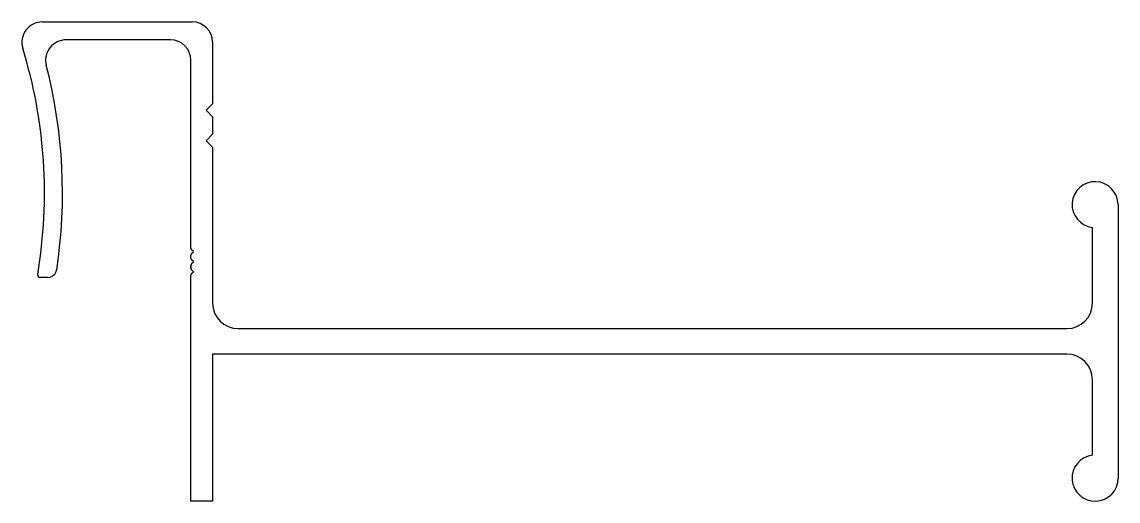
# Model space of a CAD drawing. Header units: inches. Extents: x -61 to 48, y 3 to 51.
import ezdxf

# ---------------------------------------------------------------- set-up
doc = ezdxf.new("R2010")
doc.units = ezdxf.units.IN
doc.header["$MEASUREMENT"] = 0

msp = doc.modelspace()

# ---------------------------------------------------------------- linework, layer by layer
at = {"color": 3}
for p, q in [((-58.79, 50.91), (-43.91, 50.91)), ((-46.07, 49.13), (-56.44, 49.13)), ((-41.88, 48.88), (-41.88, 42.77)), ((-44.04, 28.43), (-44.04, 47.1)), ((-41.88, 42.77), (-42.52, 42.13)), ((-42.52, 42.13), (-41.88, 41.49)), ((-41.88, 41.49), (-41.88, 39.74)), ((-41.88, 39.74), (-42.52, 39.1)), ((-42.52, 39.1), (-41.88, 38.46)), ((-41.88, 38.46), (-41.88, 22.96)), ((48.03, 32.75), (48.03, 5.57)), ((45.49, 22.96), (45.49, 30.47)), ((-44.04, 28.43), (-44.04, 28.43)), ((-44.04, 27.43), (-44.04, 27.73)), ((-43.79, 28.08), (-43.97, 28.26)), ((-43.97, 27.9), (-43.79, 28.07)), ((-43.79, 27.08), (-43.97, 27.26)), ((-44.04, 26.43), (-44.04, 26.73)), ((-44.04, 26.73), (-44.04, 26.43)), ((-44.04, 26.43), (-44.04, 26.73)), ((-44.04, 26.73), (-44.04, 26.43)), ((-44.04, 26.43), (-44.04, 26.73)), ((-43.97, 26.9), (-43.79, 27.07)), ((-43.79, 26.08), (-43.97, 26.26)), ((-58.25, 25.51), (-59.01, 25.51)), ((-44.04, 3.28), (-44.04, 25.73)), ((-44.04, 25.73), (-44.04, 25.73)), ((-43.97, 25.9), (-43.79, 26.07)), ((-39.34, 20.42), (42.95, 20.42)), ((42.95, 17.89), (-41.88, 17.89)), ((-41.88, 17.89), (-41.88, 3.28)), ((45.49, 7.84), (45.49, 15.35)), ((-41.88, 3.28), (-44.04, 3.28))]:
    msp.add_line(p, q, dxfattribs=at)
for centre, radius, start, end in [((-58.79, 48.88), 2.03, 90, 197.0332), ((-43.91, 48.88), 2.03, 0, 90), ((-56.44, 47.1), 2.03, 90, 194.4425), ((-46.07, 47.1), 2.03, 0, 90), ((-107.65, 33.91), 49.07, 350.4894, 17.0332), ((-107.65, 33.91), 50.86, 351.3554, 14.4425), ((45.75, 32.75), 2.28, 0, 263.5926), ((-43.79, 28.43), 0.25, 180, 225), ((-43.79, 27.73), 0.25, 135, 180), ((-43.79, 27.43), 0.25, 180, 225), ((-43.8, 28.08), 0.008, 315, 45), ((-58.25, 26.4), 0.89, 270, 351.3554), ((-43.79, 26.73), 0.25, 135, 180), ((-43.79, 26.43), 0.25, 180, 225), ((-43.8, 27.08), 0.008, 315, 45), ((-59.01, 25.76), 0.25, 170.4894, 270), ((-43.79, 25.73), 0.25, 135, 180), ((-43.8, 26.08), 0.008, 315, 45), ((-39.34, 22.96), 2.54, 180, 270), ((42.95, 22.96), 2.54, 270, 360), ((42.95, 15.35), 2.54, 0, 90), ((45.75, 5.57), 2.29, 96.4074, 0)]:
    msp.add_arc(centre, radius, start, end, dxfattribs=at)

doc.saveas('drawing.dxf')
